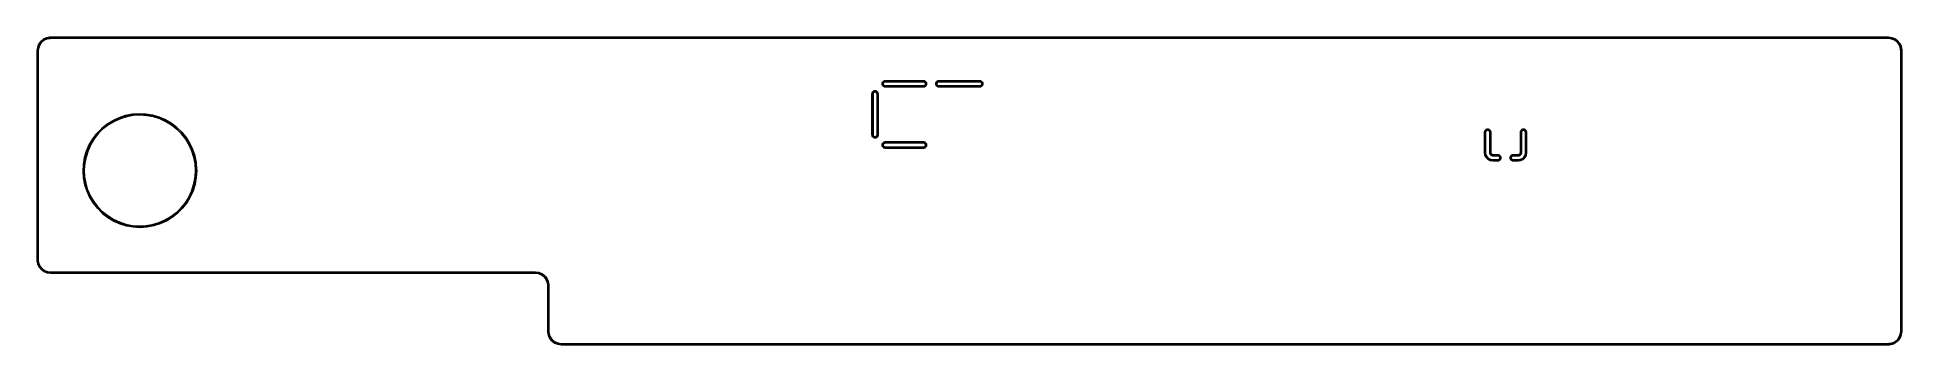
# Model space of a CAD drawing. Extents: x -25 to 340, y -120 to -60.
import ezdxf

# ---------------------------------------------------------------- set-up
doc = ezdxf.new("R2010")
doc.units = 0
doc.header["$MEASUREMENT"] = 0
doc.layers.add('BLACK', color=7, linetype='CONTINUOUS')

msp = doc.modelspace()

# ---------------------------------------------------------------- linework, layer by layer
at = {"layer": 'BLACK', "linetype": 'CONTINUOUS'}
for p, q in [((-25.0989, -62.4851), (-25.0207, -61.8657)), ((-25.0207, -61.8657), (-25.0183, -61.8534)), ((-25.0183, -61.8534), (-25.016, -61.8476)), ((-25.016, -61.8476), (-25.0144, -61.8415)), ((-25.0144, -61.8415), (-24.7837, -61.2588)), ((-24.8238, -61.9033), (-24.9, -62.5063)), ((-24.6024, -61.3442), (-24.8238, -61.9033)), ((-24.7837, -61.2588), (-24.7784, -61.2474)), ((-24.7784, -61.2474), (-24.7747, -61.2424)), ((-24.7747, -61.2424), (-24.7717, -61.2368)), ((-24.7717, -61.2368), (-24.4033, -60.7299)), ((-24.2489, -60.8576), (-24.6024, -61.3442)), ((-24.4033, -60.7299), (-24.3953, -60.7202)), ((-24.3953, -60.7202), (-24.3905, -60.7162)), ((-24.3905, -60.7162), (-24.3862, -60.7116)), ((-24.3862, -60.7116), (-23.9033, -60.3121)), ((-23.7856, -60.4743), (-24.2489, -60.8576)), ((-23.9033, -60.3121), (-23.8931, -60.3047)), ((-23.8931, -60.3047), (-23.8875, -60.3021)), ((-23.8875, -60.3021), (-23.8821, -60.2987)), ((-23.8821, -60.2987), (-23.3151, -60.0319)), ((-23.2414, -60.2182), (-23.7856, -60.4743)), ((-23.3151, -60.0319), (-23.3034, -60.0273)), ((-23.3034, -60.0273), (-23.2973, -60.0261)), ((-23.2973, -60.0261), (-23.2913, -60.0241)), ((-23.2913, -60.0241), (-22.6757, -59.9067)), ((-22.646, -60.1046), (-23.2414, -60.2182)), ((-22.6757, -59.9067), (-22.6633, -59.9051)), ((-22.6633, -59.9051), (-22.6617, -59.9052)), ((-22.6617, -59.9052), (-22.6601, -59.905)), ((-22.6601, -59.905), (-22.5103, -59.9003)), ((-22.4984, -60.1), (-22.646, -60.1046)), ((-22.5103, -59.9003), (-22.5087, -59.9)), ((-22.5087, -59.9), (337.509, -59.9)), ((337.494, -60.1), (-22.4984, -60.1)), ((338.097, -60.1762), (337.494, -60.1)), ((337.509, -59.9), (337.515, -59.9011)), ((337.515, -59.9011), (338.134, -59.9793)), ((338.656, -60.3976), (338.097, -60.1762)), ((338.134, -59.9793), (338.147, -59.9817)), ((338.147, -59.9817), (338.152, -59.984)), ((338.152, -59.984), (338.159, -59.9856)), ((338.159, -59.9856), (338.741, -60.2163)), ((339.142, -60.7511), (338.656, -60.3976)), ((338.741, -60.2163), (338.753, -60.2216)), ((338.753, -60.2216), (338.758, -60.2253)), ((338.758, -60.2253), (338.763, -60.2283)), ((338.763, -60.2283), (339.27, -60.5967)), ((339.526, -61.2144), (339.142, -60.7511)), ((339.27, -60.5967), (339.28, -60.6047)), ((339.28, -60.6047), (339.284, -60.6095)), ((339.284, -60.6095), (339.288, -60.6138)), ((339.288, -60.6138), (339.688, -61.0967)), ((339.782, -61.7586), (339.526, -61.2144)), ((339.688, -61.0967), (339.695, -61.1068)), ((339.695, -61.1068), (339.698, -61.1125)), ((339.698, -61.1125), (339.701, -61.1179)), ((339.701, -61.1179), (339.968, -61.6849)), ((339.895, -62.354), (339.782, -61.7586)), ((339.968, -61.6849), (339.973, -61.6966)), ((339.973, -61.6966), (339.974, -61.7027)), ((339.974, -61.7027), (339.976, -61.7087)), ((339.976, -61.7087), (340.093, -62.3243)), ((-25.1, -62.4913), (-25.0989, -62.4851)), ((-25.1, -103.509), (-25.1, -62.4913)), ((-24.9, -62.5063), (-24.9, -103.498)), ((339.9, -62.5016), (339.895, -62.354)), ((339.9, -117.494), (339.9, -62.5016)), ((340.093, -62.3243), (340.095, -62.3367)), ((340.095, -62.3367), (340.095, -62.3383)), ((340.095, -62.3383), (340.095, -62.3399)), ((340.095, -62.3399), (340.1, -62.4897)), ((340.1, -62.4897), (340.1, -62.4913)), ((340.1, -62.4913), (340.1, -117.509)), ((140.408, -68.9132), (140.414, -68.879)), ((140.408, -69.0868), (140.408, -68.9132)), ((140.414, -69.121), (140.408, -69.0868)), ((140.414, -68.879), (140.473, -68.7158)), ((140.473, -69.2842), (140.414, -69.121)), ((140.473, -68.7158), (140.48, -68.7036)), ((140.49, -69.3143), (140.473, -69.2842)), ((140.48, -68.7036), (140.49, -68.6857)), ((140.49, -68.6857), (140.602, -68.5527)), ((140.602, -69.4473), (140.49, -69.3143)), ((140.602, -68.5527), (140.604, -68.5508)), ((140.604, -68.5508), (140.629, -68.5304)), ((140.655, -68.8008), (140.608, -68.9308)), ((140.608, -68.9308), (140.608, -69.0692)), ((140.608, -69.0692), (140.655, -69.1992)), ((140.629, -68.5304), (140.779, -68.4436)), ((140.744, -68.6948), (140.655, -68.8008)), ((140.655, -69.1992), (140.744, -69.3052)), ((140.864, -68.6256), (140.744, -68.6948)), ((140.744, -69.3052), (140.864, -69.3744)), ((140.779, -68.4436), (140.812, -68.4317)), ((140.779, -68.4436), (140.779, -68.4436)), ((140.812, -68.4317), (140.983, -68.4015)), ((141.009, -68.6), (140.864, -68.6256)), ((140.864, -69.3744), (141.009, -69.4)), ((140.983, -68.4015), (140.991, -68.4)), ((140.983, -68.4015), (140.983, -68.4015)), ((140.991, -68.4), (148.509, -68.4)), ((148.491, -68.6), (141.009, -68.6)), ((148.636, -68.6256), (148.491, -68.6)), ((148.491, -69.4), (148.636, -69.3744)), ((148.509, -68.4), (148.517, -68.4015)), ((148.517, -68.4015), (148.517, -68.4015)), ((148.517, -68.4015), (148.688, -68.4317)), ((148.756, -68.6948), (148.636, -68.6256)), ((148.636, -69.3744), (148.756, -69.3052)), ((148.688, -68.4317), (148.721, -68.4436)), ((148.721, -68.4436), (148.871, -68.5304)), ((148.845, -68.8008), (148.756, -68.6948)), ((148.756, -69.3052), (148.845, -69.1992)), ((148.892, -68.9308), (148.845, -68.8008)), ((148.845, -69.1992), (148.892, -69.0692)), ((148.871, -68.5304), (148.896, -68.5508)), ((148.892, -69.0692), (148.892, -68.9308)), ((148.896, -68.5508), (148.898, -68.5527)), ((148.898, -68.5527), (149.01, -68.6857)), ((149.01, -69.3143), (148.898, -69.4473)), ((149.01, -68.6857), (149.027, -68.7158)), ((149.027, -69.2842), (149.01, -69.3143)), ((149.027, -68.7158), (149.086, -68.879)), ((149.086, -69.121), (149.027, -69.2842)), ((149.086, -68.879), (149.092, -68.9132)), ((149.092, -69.0868), (149.086, -69.121)), ((149.092, -68.9132), (149.092, -69.0868)), ((150.908, -68.9132), (150.914, -68.879)), ((150.908, -69.0868), (150.908, -68.9132)), ((150.914, -69.121), (150.908, -69.0868)), ((150.914, -68.879), (150.973, -68.7158)), ((150.973, -69.2842), (150.914, -69.121)), ((150.973, -68.7158), (150.98, -68.7036)), ((150.99, -69.3143), (150.973, -69.2842)), ((150.98, -68.7036), (150.99, -68.6857)), ((150.99, -68.6857), (151.102, -68.5527)), ((151.102, -69.4473), (150.99, -69.3143)), ((151.102, -68.5527), (151.104, -68.5508)), ((151.104, -68.5508), (151.129, -68.5304)), ((151.155, -68.8008), (151.108, -68.9308)), ((151.108, -68.9308), (151.108, -69.0692)), ((151.108, -69.0692), (151.155, -69.1992)), ((151.129, -68.5304), (151.279, -68.4436)), ((151.244, -68.6948), (151.155, -68.8008)), ((151.155, -69.1992), (151.244, -69.3052)), ((151.364, -68.6256), (151.244, -68.6948)), ((151.244, -69.3052), (151.364, -69.3744)), ((151.279, -68.4436), (151.312, -68.4317)), ((151.279, -68.4436), (151.279, -68.4436)), ((151.312, -68.4317), (151.483, -68.4015)), ((151.509, -68.6), (151.364, -68.6256)), ((151.364, -69.3744), (151.509, -69.4)), ((151.483, -68.4015), (151.491, -68.4)), ((151.483, -68.4015), (151.483, -68.4015)), ((151.491, -68.4), (159.509, -68.4)), ((159.491, -68.6), (151.509, -68.6)), ((159.636, -68.6256), (159.491, -68.6)), ((159.491, -69.4), (159.636, -69.3744)), ((159.509, -68.4), (159.517, -68.4015)), ((159.517, -68.4015), (159.517, -68.4015)), ((159.517, -68.4015), (159.688, -68.4317)), ((159.756, -68.6948), (159.636, -68.6256)), ((159.636, -69.3744), (159.756, -69.3052)), ((159.688, -68.4317), (159.721, -68.4436)), ((159.721, -68.4436), (159.871, -68.5304)), ((159.845, -68.8008), (159.756, -68.6948)), ((159.756, -69.3052), (159.845, -69.1992)), ((159.892, -68.9308), (159.845, -68.8008)), ((159.845, -69.1992), (159.892, -69.0692)), ((159.871, -68.5304), (159.896, -68.5508)), ((159.892, -69.0692), (159.892, -68.9308)), ((159.896, -68.5508), (159.898, -68.5527)), ((159.898, -68.5527), (160.01, -68.6857)), ((160.01, -69.3143), (159.898, -69.4473)), ((160.01, -68.6857), (160.027, -68.7158)), ((160.027, -69.2842), (160.01, -69.3143)), ((160.027, -68.7158), (160.086, -68.879)), ((160.086, -69.121), (160.027, -69.2842)), ((160.086, -68.879), (160.092, -68.9132)), ((160.092, -69.0868), (160.086, -69.121)), ((160.092, -68.9132), (160.092, -69.0868)), ((138.4, -70.9913), (138.402, -70.9826)), ((138.4, -79.0087), (138.4, -70.9913)), ((138.402, -70.9826), (138.432, -70.8116)), ((138.402, -70.9826), (138.402, -70.9826)), ((138.432, -70.8116), (138.444, -70.779)), ((138.444, -70.779), (138.53, -70.6286)), ((138.53, -70.6286), (138.553, -70.602)), ((138.553, -70.602), (138.686, -70.4904)), ((138.626, -70.8637), (138.6, -71.0087)), ((138.6, -71.0087), (138.6, -78.9912)), ((138.695, -70.7439), (138.626, -70.8637)), ((138.686, -70.4904), (138.716, -70.473)), ((138.801, -70.6549), (138.695, -70.7439)), ((138.716, -70.473), (138.879, -70.4136)), ((138.931, -70.6076), (138.801, -70.6549)), ((138.879, -70.4136), (138.913, -70.4076)), ((138.913, -70.4076), (139.087, -70.4076)), ((139.069, -70.6076), (138.931, -70.6076)), ((139.199, -70.6549), (139.069, -70.6076)), ((139.087, -70.4076), (139.121, -70.4136)), ((139.121, -70.4136), (139.284, -70.473)), ((139.305, -70.7439), (139.199, -70.6549)), ((139.284, -70.473), (139.314, -70.4904)), ((139.374, -70.8637), (139.305, -70.7439)), ((139.314, -70.4904), (139.447, -70.602)), ((139.4, -71.0087), (139.374, -70.8637)), ((139.4, -78.9912), (139.4, -71.0087)), ((139.447, -70.602), (139.47, -70.6286)), ((139.47, -70.6286), (139.556, -70.779)), ((139.556, -70.779), (139.568, -70.8116)), ((139.568, -70.8116), (139.598, -70.9826)), ((139.598, -70.9826), (139.598, -70.9826)), ((139.598, -70.9826), (139.6, -70.9913)), ((139.6, -70.9913), (139.6, -79.0087)), ((140.629, -69.4696), (140.602, -69.4473)), ((140.779, -69.5564), (140.629, -69.4696)), ((140.812, -69.5683), (140.779, -69.5564)), ((140.983, -69.5985), (140.812, -69.5683)), ((140.991, -69.6), (140.983, -69.5985)), ((140.983, -69.5985), (140.983, -69.5985)), ((148.509, -69.6), (140.991, -69.6)), ((141.009, -69.4), (148.491, -69.4)), ((148.517, -69.5985), (148.509, -69.6)), ((148.688, -69.5683), (148.517, -69.5985)), ((148.517, -69.5985), (148.517, -69.5985)), ((148.721, -69.5564), (148.688, -69.5683)), ((148.871, -69.4696), (148.721, -69.5564)), ((148.898, -69.4473), (148.871, -69.4696)), ((151.129, -69.4696), (151.102, -69.4473)), ((151.279, -69.5564), (151.129, -69.4696)), ((151.312, -69.5683), (151.279, -69.5564)), ((151.483, -69.5985), (151.312, -69.5683)), ((151.491, -69.6), (151.483, -69.5985)), ((151.483, -69.5985), (151.483, -69.5985)), ((159.509, -69.6), (151.491, -69.6)), ((151.509, -69.4), (159.491, -69.4)), ((159.517, -69.5985), (159.509, -69.6)), ((159.688, -69.5683), (159.517, -69.5985)), ((159.517, -69.5985), (159.517, -69.5985)), ((159.721, -69.5564), (159.688, -69.5683)), ((159.871, -69.4696), (159.721, -69.5564)), ((159.898, -69.4473), (159.871, -69.4696)), ((-11.4416, -76.9358), (-10.306, -76.2276)), ((-9.99928, -76.3141), (-11.1267, -76.9848)), ((-10.306, -76.2276), (-9.09354, -75.6609)), ((-8.79943, -75.7836), (-9.99928, -76.3141)), ((-9.09354, -75.6609), (-7.82179, -75.244)), ((-7.54455, -75.4012), (-8.79943, -75.7836)), ((-7.82179, -75.244), (-6.50916, -74.9829)), ((-6.25282, -75.1722), (-7.54455, -75.4012)), ((-6.50916, -74.9829), (-5.17467, -74.8814)), ((-4.94293, -75.1001), (-6.25282, -75.1722)), ((-5.17467, -74.8814), (-3.83764, -74.9409)), ((-3.63387, -75.1859), (-4.94293, -75.1001)), ((-3.83764, -74.9409), (-2.51746, -75.1607)), ((-2.3446, -75.4284), (-3.63387, -75.1859)), ((-2.51746, -75.1607), (-1.23323, -75.5374)), ((-1.09379, -75.824), (-2.3446, -75.4284)), ((-1.23323, -75.5374), (-0.00357, -76.0657)), ((0.10043, -76.367), (-1.09379, -75.824)), ((-0.00357, -76.0657), (1.15371, -76.7379)), ((1.22078, -77.0495), (0.10043, -76.367)), ((-14.908, -80.9516), (-14.2297, -79.7979)), ((-13.9178, -79.7324), (-14.6062, -80.8492)), ((-14.2297, -79.7979), (-13.4178, -78.734)), ((-13.1003, -78.7065), (-13.9178, -79.7324)), ((-13.4178, -78.734), (-12.4839, -77.7753)), ((-12.1654, -77.7862), (-13.1003, -78.7065)), ((-12.4839, -77.7753), (-11.4416, -76.9358)), ((-11.1267, -76.9848), (-12.1654, -77.7862)), ((1.15371, -76.7379), (2.22186, -77.5443)), ((2.25101, -77.8616), (1.22078, -77.0495)), ((2.22186, -77.5443), (3.1854, -78.4731)), ((3.17621, -78.7917), (2.25101, -77.8616)), ((3.98297, -79.8262), (3.17621, -78.7917)), ((3.1854, -78.4731), (4.03037, -79.511)), ((4.65962, -80.9501), (3.98297, -79.8262)), ((4.03037, -79.511), (4.74453, -80.6429)), ((138.402, -79.0174), (138.4, -79.0087)), ((138.432, -79.1884), (138.402, -79.0174)), ((138.402, -79.0174), (138.402, -79.0174)), ((138.444, -79.221), (138.432, -79.1884)), ((138.53, -79.3714), (138.444, -79.221)), ((138.54, -79.383), (138.53, -79.3714)), ((138.553, -79.398), (138.54, -79.383)), ((138.686, -79.5096), (138.553, -79.398)), ((138.6, -78.9912), (138.626, -79.1363)), ((138.626, -79.1363), (138.695, -79.2561)), ((138.716, -79.527), (138.686, -79.5096)), ((138.695, -79.2561), (138.801, -79.3451)), ((138.879, -79.5864), (138.716, -79.527)), ((138.801, -79.3451), (138.931, -79.3924)), ((138.913, -79.5924), (138.879, -79.5864)), ((139.087, -79.5924), (138.913, -79.5924)), ((138.931, -79.3924), (139.069, -79.3924)), ((139.069, -79.3924), (139.199, -79.3451)), ((139.121, -79.5864), (139.087, -79.5924)), ((139.284, -79.527), (139.121, -79.5864)), ((139.199, -79.3451), (139.305, -79.2561)), ((139.312, -79.511), (139.284, -79.527)), ((139.305, -79.2561), (139.374, -79.1363)), ((139.314, -79.5096), (139.312, -79.511)), ((139.447, -79.398), (139.314, -79.5096)), ((139.374, -79.1363), (139.4, -78.9912)), ((139.46, -79.383), (139.447, -79.398)), ((139.47, -79.3714), (139.46, -79.383)), ((139.556, -79.221), (139.47, -79.3714)), ((139.568, -79.1884), (139.556, -79.221)), ((139.598, -79.0174), (139.568, -79.1884)), ((139.6, -79.0087), (139.598, -79.0174)), ((139.598, -79.0174), (139.598, -79.0174)), ((258.4, -78.4913), (258.402, -78.4826)), ((258.4, -82.5087), (258.4, -78.4913)), ((258.402, -78.4826), (258.432, -78.3116)), ((258.402, -78.4826), (258.402, -78.4826)), ((258.432, -78.3116), (258.444, -78.279)), ((258.444, -78.279), (258.53, -78.1286)), ((258.53, -78.1286), (258.553, -78.102)), ((258.553, -78.102), (258.686, -77.9904)), ((258.626, -78.3637), (258.6, -78.5087)), ((258.6, -78.5087), (258.6, -82.4937)), ((258.695, -78.2439), (258.626, -78.3637)), ((258.686, -77.9904), (258.716, -77.973)), ((258.801, -78.1549), (258.695, -78.2439)), ((258.716, -77.973), (258.879, -77.9136)), ((258.931, -78.1076), (258.801, -78.1549)), ((258.879, -77.9136), (258.913, -77.9076)), ((258.913, -77.9076), (259.087, -77.9076)), ((259.069, -78.1076), (258.931, -78.1076)), ((259.199, -78.1549), (259.069, -78.1076)), ((259.087, -77.9076), (259.121, -77.9136)), ((259.121, -77.9136), (259.284, -77.973)), ((259.305, -78.2439), (259.199, -78.1549)), ((259.284, -77.973), (259.314, -77.9904)), ((259.374, -78.3637), (259.305, -78.2439)), ((259.314, -77.9904), (259.447, -78.102)), ((259.4, -78.5087), (259.374, -78.3637)), ((259.4, -82.5087), (259.4, -78.5087)), ((259.447, -78.102), (259.47, -78.1286)), ((259.47, -78.1286), (259.556, -78.279)), ((259.556, -78.279), (259.568, -78.3116)), ((259.568, -78.3116), (259.598, -78.4826)), ((259.598, -78.4826), (259.598, -78.4826)), ((259.598, -78.4826), (259.6, -78.4913)), ((259.6, -78.4913), (259.6, -82.4956)), ((265.4, -78.4913), (265.402, -78.4826)), ((265.4, -82.4912), (265.4, -78.4913)), ((265.402, -78.4826), (265.432, -78.3116)), ((265.402, -78.4826), (265.402, -78.4826)), ((265.432, -78.3116), (265.444, -78.279)), ((265.444, -78.279), (265.53, -78.1286)), ((265.53, -78.1286), (265.553, -78.102)), ((265.553, -78.102), (265.686, -77.9904)), ((265.626, -78.3637), (265.6, -78.5087)), ((265.6, -78.5087), (265.6, -82.5087)), ((265.695, -78.2439), (265.626, -78.3637)), ((265.686, -77.9904), (265.716, -77.973)), ((265.801, -78.1549), (265.695, -78.2439)), ((265.716, -77.973), (265.879, -77.9136)), ((265.931, -78.1076), (265.801, -78.1549)), ((265.879, -77.9136), (265.913, -77.9076)), ((265.913, -77.9076), (266.087, -77.9076)), ((266.069, -78.1076), (265.931, -78.1076)), ((266.199, -78.1549), (266.069, -78.1076)), ((266.087, -77.9076), (266.121, -77.9136)), ((266.121, -77.9136), (266.284, -77.973)), ((266.305, -78.2439), (266.199, -78.1549)), ((266.284, -77.973), (266.314, -77.9904)), ((266.374, -78.3637), (266.305, -78.2439)), ((266.314, -77.9904), (266.447, -78.102)), ((266.4, -78.5088), (266.374, -78.3637)), ((266.4, -82.4917), (266.4, -78.5088)), ((266.447, -78.102), (266.47, -78.1286)), ((266.47, -78.1286), (266.556, -78.279)), ((266.556, -78.279), (266.568, -78.3116)), ((266.568, -78.3116), (266.598, -78.4826)), ((266.598, -78.4826), (266.598, -78.4826)), ((266.598, -78.4826), (266.6, -78.4913)), ((266.6, -78.4913), (266.6, -82.5087)), ((-16.0528, -84.7798), (-15.8262, -83.4607)), ((-15.8262, -83.4607), (-15.4427, -82.1785)), ((-15.5576, -83.2893), (-15.8067, -84.5773)), ((-15.1554, -82.0406), (-15.5576, -83.2893)), ((-15.4427, -82.1785), (-14.908, -80.9516)), ((-14.6062, -80.8492), (-15.1554, -82.0406)), ((5.19634, -82.1471), (4.65962, -80.9501)), ((4.74453, -80.6429), (5.31754, -81.8524)), ((5.58536, -83.4), (5.19634, -82.1471)), ((5.31754, -81.8524), (5.74109, -83.1219)), ((5.82105, -84.6905), (5.58536, -83.4)), ((5.74109, -83.1219), (6.00906, -84.4332)), ((140.408, -80.9132), (140.414, -80.879)), ((140.408, -81.0868), (140.408, -80.9132)), ((140.414, -81.121), (140.408, -81.0868)), ((140.414, -80.879), (140.473, -80.7158)), ((140.473, -81.2842), (140.414, -81.121)), ((140.473, -80.7158), (140.48, -80.7036)), ((140.49, -81.3143), (140.473, -81.2842)), ((140.48, -80.7036), (140.49, -80.6857)), ((140.49, -80.6857), (140.602, -80.5527)), ((140.602, -81.4473), (140.49, -81.3143)), ((140.602, -80.5527), (140.604, -80.5508)), ((140.629, -81.4696), (140.602, -81.4473)), ((140.604, -80.5508), (140.629, -80.5304)), ((140.655, -80.8008), (140.608, -80.9308)), ((140.608, -80.9308), (140.608, -81.0692)), ((140.608, -81.0692), (140.655, -81.1992)), ((140.629, -80.5304), (140.779, -80.4436)), ((140.779, -81.5564), (140.629, -81.4696)), ((140.744, -80.6948), (140.655, -80.8008)), ((140.655, -81.1992), (140.744, -81.3052)), ((140.864, -80.6256), (140.744, -80.6948)), ((140.744, -81.3052), (140.864, -81.3744)), ((140.779, -80.4436), (140.812, -80.4317)), ((140.779, -80.4436), (140.779, -80.4436)), ((140.812, -81.5683), (140.779, -81.5564)), ((140.812, -80.4317), (140.983, -80.4015)), ((140.983, -81.5985), (140.812, -81.5683)), ((141.009, -80.6), (140.864, -80.6256)), ((140.864, -81.3744), (141.009, -81.4)), ((140.983, -80.4015), (140.991, -80.4)), ((140.983, -80.4015), (140.983, -80.4015)), ((140.991, -81.6), (140.983, -81.5985)), ((140.983, -81.5985), (140.983, -81.5985)), ((140.991, -80.4), (148.509, -80.4)), ((148.509, -81.6), (140.991, -81.6)), ((148.491, -80.6), (141.009, -80.6)), ((141.009, -81.4), (148.491, -81.4)), ((148.636, -80.6256), (148.491, -80.6)), ((148.491, -81.4), (148.636, -81.3744)), ((148.509, -80.4), (148.517, -80.4015)), ((148.517, -81.5985), (148.509, -81.6)), ((148.517, -80.4015), (148.517, -80.4015)), ((148.517, -80.4015), (148.688, -80.4317)), ((148.688, -81.5683), (148.517, -81.5985)), ((148.517, -81.5985), (148.517, -81.5985)), ((148.756, -80.6948), (148.636, -80.6256)), ((148.636, -81.3744), (148.756, -81.3052)), ((148.688, -80.4317), (148.721, -80.4436)), ((148.721, -81.5564), (148.688, -81.5683)), ((148.721, -80.4436), (148.871, -80.5304)), ((148.871, -81.4696), (148.721, -81.5564)), ((148.845, -80.8008), (148.756, -80.6948)), ((148.756, -81.3052), (148.845, -81.1992)), ((148.892, -80.9308), (148.845, -80.8008)), ((148.845, -81.1992), (148.892, -81.0692)), ((148.871, -80.5304), (148.896, -80.5508)), ((148.898, -81.4473), (148.871, -81.4696)), ((148.892, -81.0692), (148.892, -80.9308)), ((148.896, -80.5508), (148.898, -80.5527)), ((148.898, -80.5527), (149.01, -80.6857)), ((149.01, -81.3143), (148.898, -81.4473)), ((149.01, -80.6857), (149.027, -80.7158)), ((149.027, -81.2842), (149.01, -81.3143)), ((149.027, -80.7158), (149.086, -80.879)), ((149.086, -81.121), (149.027, -81.2842)), ((149.086, -80.879), (149.092, -80.9132)), ((149.092, -81.0868), (149.086, -81.121)), ((149.092, -80.9132), (149.092, -81.0868)), ((258.401, -82.5149), (258.4, -82.5087)), ((258.448, -82.8856), (258.401, -82.5149)), ((258.45, -82.8912), (258.448, -82.8856)), ((258.45, -82.8971), (258.45, -82.8912)), ((258.456, -82.9135), (258.45, -82.8971)), ((258.655, -83.364), (258.456, -82.9135)), ((258.6, -82.4937), (258.645, -82.846)), ((258.645, -82.846), (258.831, -83.2679)), ((258.659, -83.3705), (258.655, -83.364)), ((258.662, -83.3778), (258.659, -83.3705)), ((258.673, -83.3914), (258.662, -83.3778)), ((259.007, -83.7531), (258.673, -83.3914)), ((258.673, -83.3914), (258.673, -83.3914)), ((258.673, -83.3914), (258.673, -83.3914)), ((258.831, -83.2679), (259.143, -83.6051)), ((259.013, -83.7579), (259.007, -83.7531)), ((259.019, -83.7638), (259.013, -83.7579)), ((259.033, -83.7732), (259.019, -83.7638)), ((259.467, -84.0071), (259.033, -83.7732)), ((259.033, -83.7732), (259.033, -83.7732)), ((259.033, -83.7732), (259.033, -83.7732)), ((259.143, -83.6051), (259.547, -83.8232)), ((259.401, -82.5131), (259.4, -82.5087)), ((259.408, -82.5955), (259.401, -82.5131)), ((259.411, -82.6082), (259.408, -82.5955)), ((259.414, -82.621), (259.411, -82.6082)), ((259.473, -82.7842), (259.414, -82.621)), ((259.49, -82.8143), (259.473, -82.7842)), ((259.602, -82.9473), (259.49, -82.8143)), ((259.547, -83.8232), (260.008, -83.9)), ((259.6, -82.4956), (259.606, -82.565)), ((259.629, -82.9696), (259.602, -82.9473)), ((259.606, -82.565), (259.655, -82.6992)), ((259.779, -83.0564), (259.629, -82.9696)), ((259.655, -82.6992), (259.744, -82.8052)), ((259.744, -82.8052), (259.864, -82.8744)), ((259.812, -83.0683), (259.779, -83.0564)), ((259.983, -83.0985), (259.812, -83.0683)), ((259.864, -82.8744), (260.009, -82.9)), ((259.991, -83.1), (259.983, -83.0985)), ((259.983, -83.0985), (259.983, -83.0985)), ((260.991, -83.1), (259.991, -83.1)), ((260.008, -83.9), (260.991, -83.9)), ((260.009, -82.9), (261.009, -82.9)), ((261.136, -83.1256), (260.991, -83.1)), ((260.991, -83.9), (261.136, -83.8744)), ((261.009, -82.9), (261.017, -82.9015)), ((261.017, -82.9015), (261.017, -82.9015)), ((261.017, -82.9015), (261.188, -82.9317)), ((261.256, -83.1948), (261.136, -83.1256)), ((261.136, -83.8744), (261.256, -83.8052)), ((261.188, -82.9317), (261.221, -82.9436)), ((261.221, -82.9436), (261.371, -83.0304)), ((261.371, -83.9696), (261.221, -84.0564)), ((261.345, -83.3008), (261.256, -83.1948)), ((261.256, -83.8052), (261.345, -83.6992)), ((261.392, -83.4308), (261.345, -83.3008)), ((261.345, -83.6992), (261.392, -83.5692)), ((261.371, -83.0304), (261.386, -83.0424)), ((261.398, -83.9473), (261.371, -83.9696)), ((261.386, -83.0424), (261.398, -83.0527)), ((261.392, -83.5692), (261.392, -83.4308)), ((261.398, -83.0527), (261.51, -83.1857)), ((261.51, -83.8143), (261.398, -83.9473)), ((261.51, -83.1857), (261.527, -83.2158)), ((261.527, -83.7842), (261.51, -83.8143)), ((261.527, -83.2158), (261.586, -83.379)), ((261.586, -83.621), (261.527, -83.7842)), ((261.586, -83.379), (261.592, -83.4132)), ((261.592, -83.5868), (261.586, -83.621)), ((261.592, -83.4132), (261.592, -83.5868)), ((263.408, -83.4132), (263.414, -83.379)), ((263.408, -83.5868), (263.408, -83.4132)), ((263.414, -83.621), (263.408, -83.5868)), ((263.414, -83.379), (263.473, -83.2158)), ((263.473, -83.7842), (263.414, -83.621)), ((263.473, -83.2158), (263.48, -83.2036)), ((263.49, -83.8143), (263.473, -83.7842)), ((263.48, -83.2036), (263.49, -83.1857)), ((263.49, -83.1857), (263.602, -83.0527)), ((263.602, -83.9473), (263.49, -83.8143)), ((263.602, -83.0527), (263.614, -83.0424)), ((263.629, -83.9696), (263.602, -83.9473)), ((263.655, -83.3008), (263.608, -83.4308)), ((263.608, -83.4308), (263.608, -83.5692)), ((263.608, -83.5692), (263.655, -83.6992)), ((263.614, -83.0424), (263.629, -83.0304)), ((263.629, -83.0304), (263.779, -82.9436)), ((263.779, -84.0564), (263.629, -83.9696)), ((263.744, -83.1948), (263.655, -83.3008)), ((263.655, -83.6992), (263.744, -83.8052)), ((263.864, -83.1256), (263.744, -83.1948)), ((263.744, -83.8052), (263.864, -83.8744)), ((263.779, -82.9436), (263.782, -82.9424)), ((263.782, -82.9424), (263.812, -82.9317)), ((263.812, -82.9317), (263.983, -82.9015)), ((264.009, -83.1), (263.864, -83.1256)), ((263.864, -83.8744), (264.009, -83.9)), ((263.983, -82.9015), (263.991, -82.9)), ((263.983, -82.9015), (263.983, -82.9015)), ((263.991, -82.9), (264.996, -82.9)), ((265.009, -83.1), (264.009, -83.1)), ((264.009, -83.9), (264.994, -83.9)), ((264.994, -83.9), (265.346, -83.8555)), ((264.996, -82.9), (265.065, -82.8939)), ((265.013, -83.0992), (265.009, -83.1)), ((265.096, -83.092), (265.013, -83.0992)), ((265.065, -82.8939), (265.199, -82.8451)), ((265.108, -83.0886), (265.096, -83.092)), ((265.121, -83.0864), (265.108, -83.0886)), ((265.284, -83.027), (265.121, -83.0864)), ((265.199, -82.8451), (265.305, -82.7561)), ((265.286, -83.0259), (265.284, -83.027)), ((265.314, -83.0096), (265.286, -83.0259)), ((265.305, -82.7561), (265.374, -82.6363)), ((265.447, -82.898), (265.314, -83.0096)), ((265.346, -83.8555), (265.768, -83.669)), ((265.374, -82.6363), (265.4, -82.4912)), ((265.864, -83.8452), (265.413, -84.0443)), ((265.449, -82.8958), (265.447, -82.898)), ((265.47, -82.8714), (265.449, -82.8958)), ((265.556, -82.721), (265.47, -82.8714)), ((265.558, -82.7158), (265.556, -82.721)), ((265.568, -82.6884), (265.558, -82.7158)), ((265.598, -82.5174), (265.568, -82.6884)), ((265.6, -82.5087), (265.598, -82.5174)), ((265.598, -82.5174), (265.598, -82.5174)), ((265.768, -83.669), (266.105, -83.3572)), ((265.871, -83.8408), (265.864, -83.8452)), ((265.878, -83.8377), (265.871, -83.8408)), ((265.891, -83.8272), (265.878, -83.8377)), ((266.253, -83.4928), (265.891, -83.8271)), ((265.891, -83.8271), (265.891, -83.8271)), ((265.891, -83.8271), (265.891, -83.8272)), ((266.105, -83.3572), (266.323, -82.953)), ((266.258, -83.4866), (266.253, -83.4928)), ((266.264, -83.4813), (266.258, -83.4866)), ((266.273, -83.4669), (266.264, -83.4813)), ((266.507, -83.0334), (266.273, -83.4668)), ((266.273, -83.4668), (266.273, -83.4668)), ((266.273, -83.4668), (266.273, -83.4669)), ((266.323, -82.953), (266.4, -82.4917)), ((266.51, -83.0259), (266.507, -83.0334)), ((266.513, -83.019), (266.51, -83.0259)), ((266.518, -83.0023), (266.513, -83.019)), ((266.599, -82.5168), (266.518, -83.0023)), ((266.518, -83.0023), (266.518, -83.0023)), ((266.518, -83.0023), (266.518, -83.0023)), ((266.6, -82.5087), (266.599, -82.5168)), ((-16.1194, -86.1164), (-16.0528, -84.7798)), ((-16.0249, -87.4515), (-16.1194, -86.1164)), ((-15.7706, -88.7654), (-16.0249, -87.4515)), ((-15.8067, -84.5773), (-15.8994, -85.8859)), ((-15.8994, -85.8859), (-15.8342, -87.1961)), ((-15.8342, -87.1961), (-15.612, -88.489)), ((5.52859, -88.8211), (5.79126, -87.5358)), ((5.79126, -87.5358), (5.89761, -86.2283)), ((6.03946, -87.3359), (5.79901, -88.6525)), ((5.9, -86), (5.82105, -84.6905)), ((5.89761, -86.2283), (5.9, -86)), ((6.00906, -84.4332), (6.11756, -85.7671)), ((6.12, -86), (6.03946, -87.3359)), ((6.11756, -85.7671), (6.12, -86)), ((259.474, -84.0097), (259.467, -84.0071)), ((259.481, -84.0135), (259.474, -84.0097)), ((259.498, -84.0178), (259.481, -84.0135)), ((259.983, -84.0986), (259.498, -84.0178)), ((259.498, -84.0178), (259.498, -84.0178)), ((259.498, -84.0178), (259.498, -84.0178)), ((259.991, -84.1), (259.983, -84.0986)), ((261.009, -84.1), (259.991, -84.1)), ((261.017, -84.0985), (261.009, -84.1)), ((261.188, -84.0683), (261.017, -84.0985)), ((261.017, -84.0985), (261.017, -84.0985)), ((261.221, -84.0564), (261.188, -84.0683)), ((263.812, -84.0683), (263.779, -84.0564)), ((263.983, -84.0985), (263.812, -84.0683)), ((263.991, -84.1), (263.983, -84.0985)), ((263.983, -84.0985), (263.983, -84.0985)), ((265.009, -84.1), (263.991, -84.1)), ((265.015, -84.0989), (265.009, -84.1)), ((265.386, -84.0521), (265.015, -84.0989)), ((265.391, -84.0504), (265.386, -84.0521)), ((265.397, -84.0499), (265.391, -84.0504)), ((265.413, -84.0443), (265.397, -84.0499)), ((-15.3604, -90.0394), (-15.7706, -88.7654)), ((-15.612, -88.489), (-15.2361, -89.7459)), ((-14.8001, -91.2548), (-15.3604, -90.0394)), ((-15.2361, -89.7459), (-14.712, -90.9485)), ((-14.0978, -92.3941), (-14.8001, -91.2548)), ((-14.712, -90.9485), (-14.0471, -92.0794)), ((3.85171, -92.3606), (4.55174, -91.2511)), ((4.85458, -91.1519), (4.16428, -92.2984)), ((4.55174, -91.2511), (5.11341, -90.0656)), ((5.40214, -89.9306), (4.85458, -91.1519)), ((5.11341, -90.0656), (5.52859, -88.8211)), ((5.79901, -88.6525), (5.40214, -89.9306)), ((-13.2638, -93.4407), (-14.0978, -92.3941)), ((-14.0471, -92.0794), (-13.2512, -93.1223)), ((-12.31, -94.3796), (-13.2638, -93.4407)), ((-13.2512, -93.1223), (-12.3358, -94.062)), ((-12.3358, -94.062), (-11.3142, -94.8849)), ((-11.2504, -95.1971), (-12.31, -94.3796)), ((-11.3142, -94.8849), (-10.201, -95.5791)), ((1.03197, -95.0788), (2.07898, -94.2884)), ((2.39736, -94.3026), (1.34633, -95.1312)), ((2.07898, -94.2884), (3.02346, -93.3779)), ((3.34123, -93.3538), (2.39736, -94.3026)), ((3.02346, -93.3779), (3.85171, -92.3606)), ((4.16428, -92.2984), (3.34123, -93.3538)), ((-10.1002, -95.8814), (-11.2504, -95.1971)), ((-10.201, -95.5791), (-9.01256, -96.1346)), ((-8.87612, -96.4226), (-10.1002, -95.8814)), ((-9.01256, -96.1346), (-7.76596, -96.5432)), ((-7.59591, -96.8128), (-8.87612, -96.4226)), ((-7.76596, -96.5432), (-6.4793, -96.7992)), ((-6.2781, -97.0463), (-7.59591, -96.8128)), ((-6.4793, -96.7992), (-5.17121, -96.8987)), ((-4.94178, -97.1198), (-6.2781, -97.0463)), ((-5.17121, -96.8987), (-3.86064, -96.8403)), ((-3.60629, -97.0323), (-4.94178, -97.1198)), ((-3.86064, -96.8403), (-2.56657, -96.6249)), ((-2.291, -96.785), (-3.60629, -97.0323)), ((-2.56657, -96.6249), (-1.30776, -96.2556)), ((-1.01495, -96.3814), (-2.291, -96.785)), ((-1.30776, -96.2556), (-0.10242, -95.7377)), ((0.20338, -95.8275), (-1.01495, -96.3814)), ((-0.10242, -95.7377), (1.03197, -95.0788)), ((1.34633, -95.1312), (0.20338, -95.8275)), ((-25.0997, -103.51), (-25.1, -103.509)), ((-25.095, -103.66), (-25.0997, -103.51)), ((-25.0948, -103.662), (-25.095, -103.66)), ((-25.0949, -103.663), (-25.0948, -103.662)), ((-25.0933, -103.676), (-25.0949, -103.663)), ((-24.9759, -104.291), (-25.0933, -103.676)), ((-24.9739, -104.297), (-24.9759, -104.291)), ((-24.9727, -104.303), (-24.9739, -104.297)), ((-24.9681, -104.315), (-24.9727, -104.303)), ((-24.7013, -104.882), (-24.9681, -104.315)), ((-24.9, -103.498), (-24.8954, -103.646)), ((-24.8954, -103.646), (-24.7818, -104.241)), ((-24.7818, -104.241), (-24.5257, -104.786)), ((-24.6979, -104.887), (-24.7013, -104.882)), ((-24.6953, -104.893), (-24.6979, -104.887)), ((-24.6879, -104.903), (-24.6953, -104.893)), ((-24.2884, -105.386), (-24.6879, -104.903)), ((-24.5257, -104.786), (-24.1424, -105.249)), ((-24.2838, -105.39), (-24.2884, -105.386)), ((-24.2798, -105.395), (-24.2838, -105.39)), ((-24.2701, -105.403), (-24.2798, -105.395)), ((-23.7632, -105.772), (-24.2701, -105.403)), ((-24.1424, -105.249), (-23.6558, -105.602)), ((-23.7576, -105.775), (-23.7632, -105.772)), ((-23.7526, -105.778), (-23.7576, -105.775)), ((-23.7412, -105.784), (-23.7526, -105.778)), ((-23.1585, -106.014), (-23.7412, -105.784)), ((-23.6558, -105.602), (-23.0967, -105.824)), ((-23.0967, -105.824), (-22.4937, -105.9)), ((-22.4937, -105.9), (72.5087, -105.9)), ((72.5087, -105.9), (72.515, -105.901)), ((72.515, -105.901), (73.1343, -105.979)), ((-23.1524, -106.016), (-23.1585, -106.014)), ((-23.1466, -106.018), (-23.1524, -106.016)), ((-23.1343, -106.021), (-23.1466, -106.018)), ((-22.515, -106.099), (-23.1343, -106.021)), ((-22.5087, -106.1), (-22.515, -106.099)), ((72.4937, -106.1), (-22.5087, -106.1)), ((73.0967, -106.176), (72.4937, -106.1)), ((73.6558, -106.398), (73.0967, -106.176)), ((73.1343, -105.979), (73.1466, -105.982)), ((73.1466, -105.982), (73.1524, -105.984)), ((73.1524, -105.984), (73.1585, -105.986)), ((73.1585, -105.986), (73.7412, -106.216)), ((74.1424, -106.751), (73.6558, -106.398)), ((73.7412, -106.216), (73.7526, -106.222)), ((73.7526, -106.222), (73.7576, -106.225)), ((73.7576, -106.225), (73.7632, -106.228)), ((73.7632, -106.228), (74.2701, -106.597)), ((74.5257, -107.214), (74.1424, -106.751)), ((74.2701, -106.597), (74.2798, -106.605)), ((74.2798, -106.605), (74.2838, -106.61)), ((74.2838, -106.61), (74.2884, -106.614)), ((74.2884, -106.614), (74.6879, -107.097)), ((74.7818, -107.759), (74.5257, -107.214)), ((74.6879, -107.097), (74.6953, -107.107)), ((74.6953, -107.107), (74.6979, -107.113)), ((74.6979, -107.113), (74.7013, -107.118)), ((74.7013, -107.118), (74.9681, -107.685)), ((74.8954, -108.354), (74.7818, -107.759)), ((74.9, -108.502), (74.8954, -108.354)), ((74.9, -117.509), (74.9, -108.502)), ((74.9681, -107.685), (74.9727, -107.697)), ((74.9727, -107.697), (74.9739, -107.703)), ((74.9739, -107.703), (74.9759, -107.709)), ((74.9759, -107.709), (75.0933, -108.324)), ((75.0933, -108.324), (75.0949, -108.337)), ((75.0949, -108.337), (75.0948, -108.338)), ((75.0948, -108.338), (75.095, -108.34)), ((75.095, -108.34), (75.0997, -108.49)), ((75.0997, -108.49), (75.1, -108.491)), ((75.1, -108.491), (75.1, -117.498)), ((74.9003, -117.51), (74.9, -117.509)), ((74.905, -117.66), (74.9003, -117.51)), ((74.9052, -117.662), (74.905, -117.66)), ((74.9051, -117.663), (74.9052, -117.662)), ((74.9067, -117.676), (74.9051, -117.663)), ((75.0241, -118.291), (74.9067, -117.676)), ((75.0261, -118.297), (75.0241, -118.291)), ((75.0273, -118.303), (75.0261, -118.297)), ((75.0319, -118.315), (75.0273, -118.303)), ((75.2987, -118.882), (75.0319, -118.315)), ((75.1, -117.498), (75.1046, -117.646)), ((75.1046, -117.646), (75.2182, -118.241)), ((75.2182, -118.241), (75.4743, -118.786)), ((75.3021, -118.887), (75.2987, -118.882)), ((75.3047, -118.893), (75.3021, -118.887)), ((75.3121, -118.903), (75.3047, -118.893)), ((75.7116, -119.386), (75.3121, -118.903)), ((75.4743, -118.786), (75.8576, -119.249)), ((75.7162, -119.39), (75.7116, -119.386)), ((75.7202, -119.395), (75.7162, -119.39)), ((75.7299, -119.403), (75.7202, -119.395)), ((76.2368, -119.772), (75.7299, -119.403)), ((75.8576, -119.249), (76.3442, -119.602)), ((76.2424, -119.775), (76.2368, -119.772)), ((76.2474, -119.778), (76.2424, -119.775)), ((76.2588, -119.784), (76.2474, -119.778)), ((76.8415, -120.014), (76.2588, -119.784)), ((76.3442, -119.602), (76.9033, -119.824)), ((76.8476, -120.016), (76.8415, -120.014)), ((76.8534, -120.018), (76.8476, -120.016)), ((76.8657, -120.021), (76.8534, -120.018)), ((77.485, -120.099), (76.8657, -120.021)), ((76.9033, -119.824), (77.5063, -119.9)), ((77.4913, -120.1), (77.485, -120.099)), ((337.509, -120.1), (77.4913, -120.1)), ((77.5063, -119.9), (337.498, -119.9)), ((337.498, -119.9), (337.646, -119.895)), ((337.51, -120.1), (337.509, -120.1)), ((337.66, -120.095), (337.51, -120.1)), ((337.646, -119.895), (338.241, -119.782)), ((337.662, -120.095), (337.66, -120.095)), ((337.663, -120.095), (337.662, -120.095)), ((337.676, -120.093), (337.663, -120.095)), ((338.291, -119.976), (337.676, -120.093)), ((338.241, -119.782), (338.786, -119.526)), ((338.297, -119.974), (338.291, -119.976)), ((338.303, -119.973), (338.297, -119.974)), ((338.315, -119.968), (338.303, -119.973)), ((338.882, -119.701), (338.315, -119.968)), ((338.786, -119.526), (339.249, -119.142)), ((338.887, -119.698), (338.882, -119.701)), ((338.893, -119.695), (338.887, -119.698)), ((338.903, -119.688), (338.893, -119.695)), ((339.386, -119.288), (338.903, -119.688)), ((339.249, -119.142), (339.602, -118.656)), ((339.39, -119.284), (339.386, -119.288)), ((339.395, -119.28), (339.39, -119.284)), ((339.403, -119.27), (339.395, -119.28)), ((339.772, -118.763), (339.403, -119.27)), ((339.602, -118.656), (339.824, -118.097)), ((339.775, -118.758), (339.772, -118.763)), ((339.778, -118.753), (339.775, -118.758)), ((339.784, -118.741), (339.778, -118.753)), ((340.014, -118.159), (339.784, -118.741)), ((339.824, -118.097), (339.9, -117.494)), ((340.016, -118.152), (340.014, -118.159)), ((340.018, -118.147), (340.016, -118.152)), ((340.021, -118.134), (340.018, -118.147)), ((340.099, -117.515), (340.021, -118.134)), ((340.1, -117.509), (340.099, -117.515))]:
    msp.add_line(p, q, dxfattribs=at)

doc.saveas('drawing.dxf')
